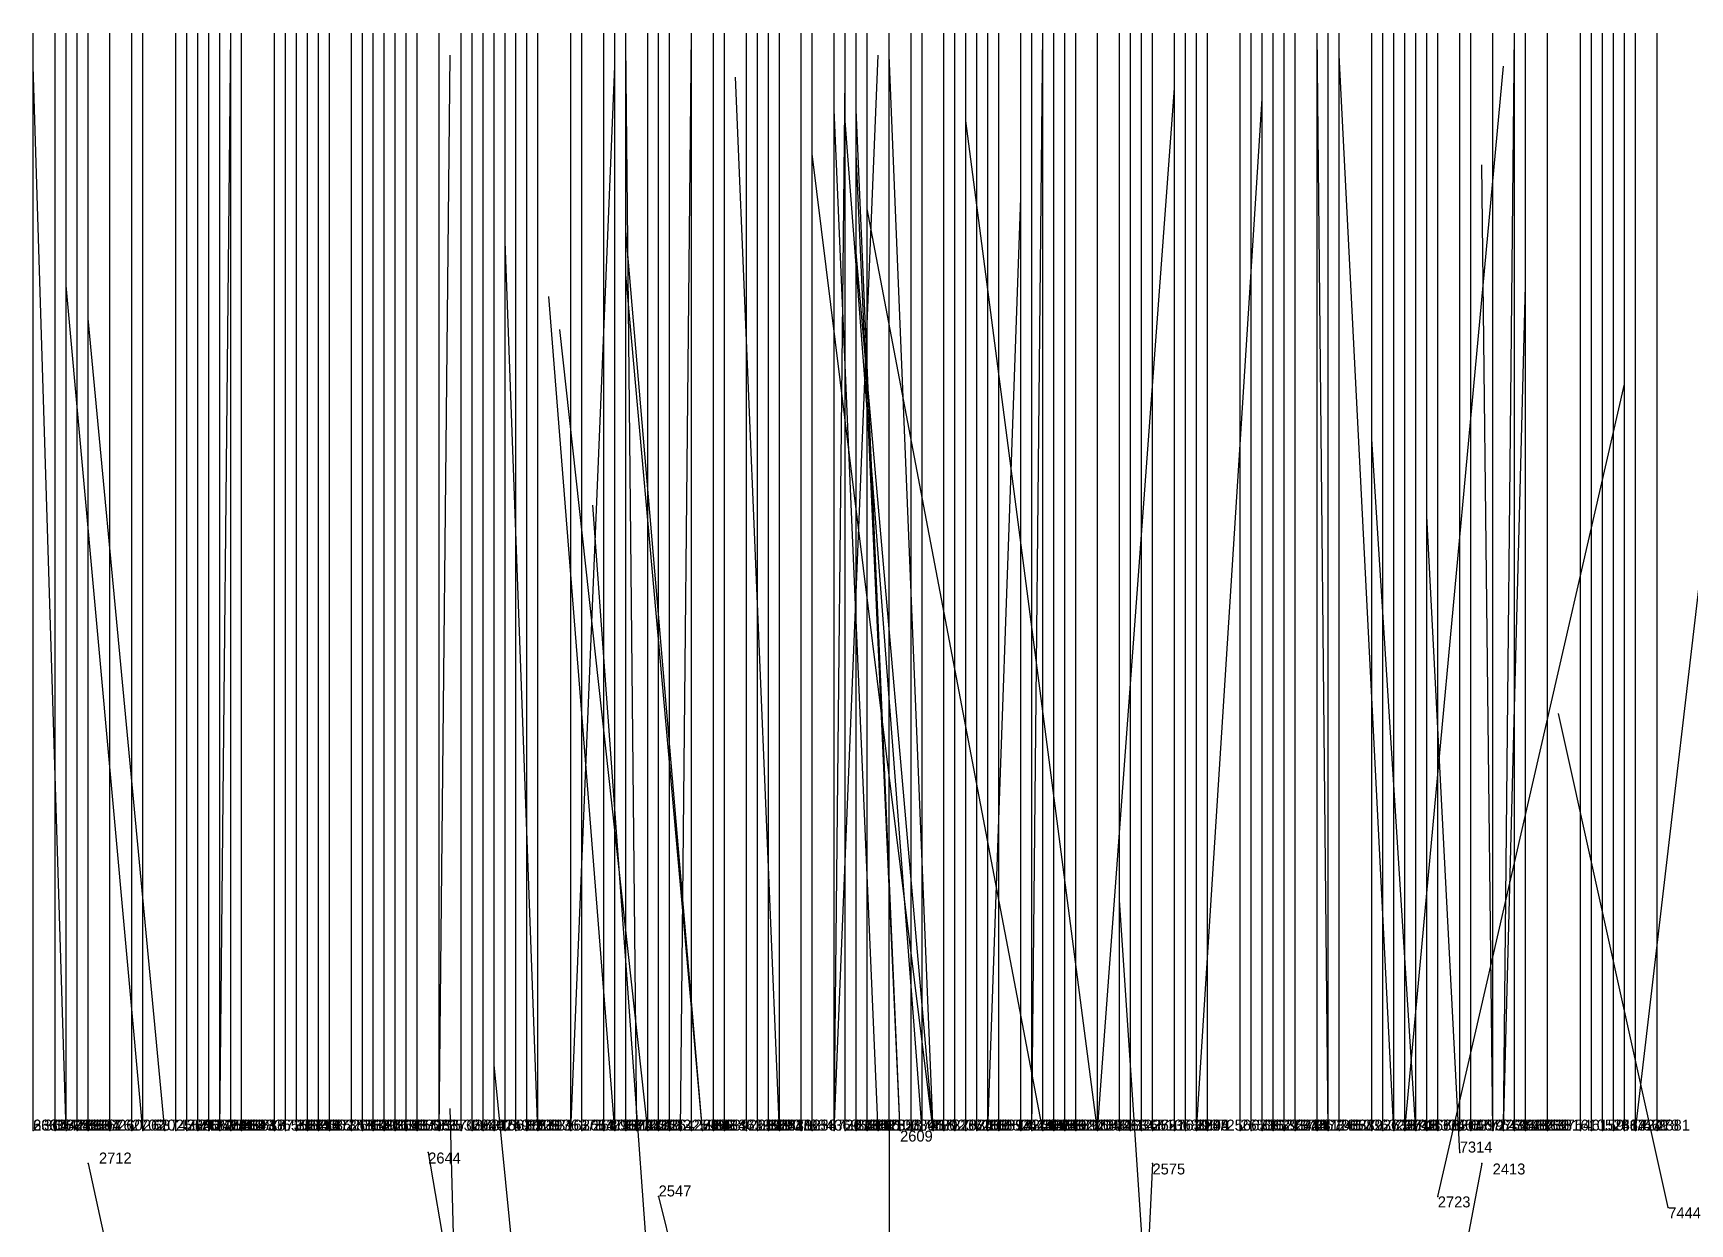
# Model space of a CAD drawing. Extents: x -0.07 to 1.1, y -0.07 to 1.1.
# Drawn here: x 0.627 to 0.778, y 0.9915 to 1.1 of the extents above; entities that cross this region are included whole.
import ezdxf

# ---------------------------------------------------------------- set-up
doc = ezdxf.new("R2010")
doc.units = 0
for name, color, linetype in [('Facilities', 3, 'CONTINUOUS'), ('Normals', 1, 'CONTINUOUS'), ('Source_points', 5, 'CONTINUOUS'), ('Text', 3, 'CONTINUOUS')]:
    doc.layers.add(name, color=color, linetype=linetype)

msp = doc.modelspace()

# ---------------------------------------------------------------- linework, layer by layer
at = {"layer": 'Facilities', "color": 3}
for p in [(0.627, 1, 0.447), (0.629, 1, 0.347), (0.629, 1, 0.305), (0.629, 1, 0.762), (0.63, 1, 0.147), (0.63, 1, 0.052), (0.63, 1, 0.655), (0.63, 1, 0.908), (0.631, 1, 0.794), (0.632, 1, 0.147), (0.632, 1, 0.336), (0.632, 1, 0.774), (0.634, 1, 0.902), (0.636, 1, 0.088), (0.637, 1, 0.019), (0.637, 1, 0.559), (0.639, 1, 0.02), (0.64, 1, 0.233), (0.64, 1, 0.812), (0.641, 1, 0.332), (0.641, 1, 0.76), (0.642, 1, 0.141), (0.642, 1, 0.719), (0.643, 1, 0.627), (0.644, 1, 0.232), (0.644, 1, 0.597), (0.644, 1, 0.914), (0.645, 1, 0.351), (0.645, 1, 0.615), (0.645, 1, 0.789), (0.646, 1, 0.353), (0.646, 1, 0.434), (0.646, 1, 0.586), (0.646, 1, 0.846), (0.649, 1, 0.301), (0.65, 1, 0.415), (0.65, 1, 0.872), (0.651, 1, 0.243), (0.651, 1, 0.215), (0.651, 1, 0.343), (0.651, 1, 0.47), (0.651, 1, 0.56), (0.651, 1, 0.769), (0.652, 1, 0.394), (0.653, 1, 0.102), (0.654, 1, 0.479), (0.654, 1, 0.888), (0.656, 1, 0.19), (0.656, 1, 0.379), (0.656, 1, 0.283), (0.657, 1, 0.721), (0.658, 1, 0.319), (0.658, 1, 0.356), (0.659, 1, 0.198), (0.659, 1, 0.122), (0.66, 1, 0.368), (0.661, 1, 0.304), (0.661, 1, 0.282), (0.661, 1, 0.512), (0.662, 1, 0.713), (0.662, 1, 0.822), (0.664, 1, 0.497), (0.664, 1, 0.941), (0.666, 1, 0.808), (0.667, 1, 0.056), (0.667, 1, 0.519), (0.668, 1, 0.644), (0.668, 1, 0.825), (0.669, 1, 0.823), (0.67, 1, 0.146), (0.671, 1, 0.414), (0.671, 1, 0.556), (0.672, 1, 0.51), (0.672, 1, 0.507), (0.673, 1, 0.372), (0.673, 1, 0.54), (0.673, 1, 0.996), (0.676, 1, 0.052), (0.676, 1, 0.543), (0.677, 1, 0.12), (0.677, 1, 0.28), (0.679, 1, 0.812), (0.68, 1, 0.009), (0.68, 1, 0.198), (0.68, 1, 0.754), (0.68, 1, 0.896), (0.681, 1, 0.249), (0.681, 1, 0.812), (0.682, 1, 0.924), (0.683, 1, 0.007), (0.683, 1, 0.196), (0.683, 1, 0.291), (0.684, 1, 0.119), (0.685, 1, 0.472), (0.686, 1, 0.078), (0.687, 1, 0.268), (0.687, 1, 0.611), (0.687, 1, 0.904), (0.688, 1, 0.018), (0.688, 1, 0.997), (0.689, 1, 0.493), (0.689, 1, 0.831), (0.69, 1, 0.533), (0.692, 1, 0.645), (0.692, 1, 0.722), (0.692, 1, 0.865), (0.693, 1, 0.023), (0.693, 1, 0.795), (0.694, 1, 0.085), (0.694, 1, 0.267), (0.694, 1, 0.778), (0.695, 1, 0.43), (0.695, 1, 0.954), (0.697, 1, 0.233), (0.697, 1, 0.812), (0.698, 1, 0.611), (0.7, 1, 0.038), (0.7, 1, 0.051), (0.7, 1, 0.394), (0.7, 1, 0.438), (0.701, 1, 0.146), (0.702, 1, 0.103), (0.702, 1, 0.477), (0.702, 1, 0.474), (0.702, 1, 0.281), (0.703, 1, 0.718), (0.703, 1, 0.585), (0.704, 1, 0.971), (0.705, 1, 0.159), (0.705, 1), (0.706, 1, 0.975), (0.706, 1, 0.981), (0.707, 1, 0.624), (0.708, 1, 0.977), (0.708, 1, 0.844), (0.709, 1, 0.991), (0.709, 1, 0.98), (0.709, 1, 0.936), (0.71, 1, 0.882), (0.711, 1, 0.335), (0.712, 1, 0.159), (0.712, 1, 0.316), (0.712, 1, 0.905), (0.713, 1, 0.34), (0.714, 1, 0.019), (0.714, 1, 0.547), (0.715, 1, 0.314), (0.715, 1, 0.285), (0.717, 1, 0.085), (0.717, 1, 0.393), (0.717, 1, 0.899), (0.717, 1, 0.895), (0.718, 1, 0.08), (0.718, 1, 0.23), (0.718, 1, 0.337), (0.719, 1, 0.099), (0.719, 1, 0.257), (0.719, 1, 0.567), (0.719, 1, 0.987), (0.719, 1, 0.822), (0.72, 1, 0.743), (0.721, 1, 0.352), (0.721, 1, 0.316), (0.722, 1, 0.135), (0.724, 1, 0.032), (0.724, 1, 0.622), (0.724, 1, 0.972), (0.726, 1, 0.754), (0.727, 1, 0.516), (0.728, 1, 0.456), (0.728, 1, 0.441), (0.728, 1, 0.364), (0.729, 1, 0.102), (0.731, 1, 0.289), (0.732, 1, 0.66), (0.732, 1, 0.77), (0.733, 1, 0.028), (0.733, 1, 0.501), (0.733, 1, 0.273), (0.734, 1, 0.841), (0.737, 1, 0.135), (0.738, 1, 0.65), (0.739, 1, 0.667), (0.74, 1, 0.115), (0.74, 1, 0.648), (0.741, 1, 0.242), (0.741, 1, 0.563), (0.742, 1, 0.133), (0.742, 1, 0.521), (0.742, 1, 0.878), (0.744, 1, 0.099), (0.745, 1, 0.087), (0.745, 1, 0.927), (0.746, 1, 0.162), (0.746, 1, 0.446), (0.746, 1, 0.556), (0.749, 1, 0.231), (0.749, 1, 0.4), (0.75, 1, 0.251), (0.75, 1, 0.308), (0.751, 1, 0.246), (0.751, 1, 0.946), (0.752, 1, 0.049), (0.752, 1, 0.428), (0.753, 1, 0.183), (0.753, 1, 0.317), (0.753, 1, 0.996), (0.754, 1, 0.462), (0.755, 1, 0.372), (0.755, 1, 0.776), (0.757, 1, 0.38), (0.757, 1, 0.435), (0.757, 1, 0.524), (0.758, 1, 0.796), (0.76, 1, 0.97), (0.76, 1, 0.857), (0.761, 1, 0.981), (0.761, 1, 0.921), (0.762, 1, 0.28), (0.763, 1, 0.255), (0.763, 1, 0.711), (0.763, 1, 0.591), (0.765, 1, 0.126), (0.765, 1, 0.464), (0.765, 1, 0.392), (0.768, 1, 0.724), (0.769, 1, 0.577), (0.77, 1, 0.086), (0.771, 1, 0.105), (0.771, 1, 0.78), (0.772, 1, 0.887), (0.773, 1, 0.01), (0.773, 1, 0.76), (0.775, 1, 0.089), (0.663, 0.998), (0.757, 0.998, 1), (0.632, 0.997), (0.729, 0.997), (0.759, 0.997), (0.684, 0.994), (0.755, 0.994), (0.776, 0.993, 1)]:
    msp.add_point(p, dxfattribs=at)
at = {"layer": 'Normals', "color": 1}
for p, q in [((0.627, 1, 0.447), (0.627, 1.1, 0.447)), ((0.629, 1, 0.347), (0.629, 1.1, 0.347)), ((0.629, 1, 0.305), (0.629, 1.1, 0.305)), ((0.629, 1, 0.762), (0.629, 1.1, 0.762)), ((0.63, 1, 0.147), (0.63, 1.1, 0.147)), ((0.63, 1, 0.655), (0.63, 1.1, 0.655)), ((0.63, 1, 0.908), (0.63, 1.1, 0.91)), ((0.631, 1, 0.794), (0.631, 1.1, 0.794)), ((0.632, 1, 0.147), (0.632, 1.1, 0.147)), ((0.632, 1, 0.336), (0.632, 1.1, 0.336)), ((0.632, 1, 0.774), (0.632, 1.1, 0.774)), ((0.634, 1, 0.902), (0.634, 1.1, 0.903)), ((0.636, 1, 0.088), (0.636, 1.1, 0.087)), ((0.637, 1, 0.559), (0.637, 1.1, 0.559)), ((0.64, 1, 0.233), (0.64, 1.1, 0.233)), ((0.64, 1, 0.812), (0.64, 1.1, 0.812)), ((0.641, 1, 0.332), (0.641, 1.1, 0.332)), ((0.641, 1, 0.76), (0.641, 1.1, 0.76)), ((0.642, 1, 0.141), (0.642, 1.1, 0.141)), ((0.642, 1, 0.719), (0.642, 1.1, 0.719)), ((0.643, 1, 0.627), (0.643, 1.1, 0.627)), ((0.644, 1, 0.232), (0.644, 1.1, 0.232)), ((0.644, 1, 0.597), (0.644, 1.1, 0.597)), ((0.644, 1, 0.914), (0.645, 1.1, 0.92)), ((0.645, 1, 0.351), (0.645, 1.1, 0.351)), ((0.645, 1, 0.615), (0.645, 1.1, 0.615)), ((0.645, 1, 0.789), (0.645, 1.1, 0.789)), ((0.646, 1, 0.353), (0.646, 1.1, 0.353)), ((0.646, 1, 0.434), (0.646, 1.1, 0.434)), ((0.646, 1, 0.586), (0.646, 1.1, 0.586)), ((0.646, 1, 0.846), (0.646, 1.1, 0.846)), ((0.649, 1, 0.301), (0.649, 1.1, 0.301)), ((0.65, 1, 0.415), (0.65, 1.1, 0.415)), ((0.65, 1, 0.872), (0.65, 1.1, 0.872)), ((0.651, 1, 0.243), (0.651, 1.1, 0.243)), ((0.651, 1, 0.215), (0.651, 1.1, 0.215)), ((0.651, 1, 0.343), (0.651, 1.1, 0.343)), ((0.651, 1, 0.47), (0.651, 1.1, 0.47)), ((0.651, 1, 0.56), (0.651, 1.1, 0.56)), ((0.651, 1, 0.769), (0.651, 1.1, 0.769)), ((0.652, 1, 0.394), (0.652, 1.1, 0.394)), ((0.653, 1, 0.102), (0.653, 1.1, 0.102)), ((0.654, 1, 0.479), (0.654, 1.1, 0.479)), ((0.654, 1, 0.888), (0.654, 1.1, 0.888)), ((0.656, 1, 0.19), (0.656, 1.1, 0.19)), ((0.656, 1, 0.379), (0.656, 1.1, 0.379)), ((0.656, 1, 0.283), (0.656, 1.1, 0.283)), ((0.657, 1, 0.721), (0.657, 1.1, 0.721)), ((0.658, 1, 0.319), (0.658, 1.1, 0.319)), ((0.658, 1, 0.356), (0.658, 1.1, 0.356)), ((0.659, 1, 0.198), (0.659, 1.1, 0.198)), ((0.659, 1, 0.122), (0.659, 1.1, 0.122)), ((0.66, 1, 0.368), (0.66, 1.1, 0.368)), ((0.661, 1, 0.304), (0.661, 1.1, 0.304)), ((0.661, 1, 0.282), (0.661, 1.1, 0.282)), ((0.661, 1, 0.512), (0.661, 1.1, 0.512)), ((0.662, 1, 0.713), (0.662, 1.1, 0.713)), ((0.662, 1, 0.822), (0.662, 1.1, 0.822)), ((0.664, 1, 0.497), (0.664, 1.1, 0.497)), ((0.666, 1, 0.808), (0.666, 1.1, 0.808)), ((0.667, 1, 0.519), (0.667, 1.1, 0.519)), ((0.668, 1, 0.644), (0.668, 1.1, 0.644)), ((0.668, 1, 0.825), (0.668, 1.1, 0.825)), ((0.669, 1, 0.823), (0.669, 1.1, 0.823)), ((0.67, 1, 0.146), (0.67, 1.1, 0.146)), ((0.671, 1, 0.414), (0.671, 1.1, 0.414)), ((0.671, 1, 0.556), (0.671, 1.1, 0.556)), ((0.672, 1, 0.51), (0.672, 1.1, 0.51)), ((0.672, 1, 0.507), (0.672, 1.1, 0.507)), ((0.673, 1, 0.372), (0.673, 1.1, 0.372)), ((0.673, 1, 0.54), (0.673, 1.1, 0.54)), ((0.676, 1, 0.543), (0.676, 1.1, 0.543)), ((0.677, 1, 0.12), (0.677, 1.1, 0.12)), ((0.677, 1, 0.28), (0.677, 1.1, 0.28)), ((0.679, 1, 0.812), (0.679, 1.1, 0.812)), ((0.68, 1, 0.198), (0.68, 1.1, 0.198)), ((0.68, 1, 0.754), (0.68, 1.1, 0.754)), ((0.68, 1, 0.896), (0.68, 1.1, 0.896)), ((0.681, 1, 0.249), (0.681, 1.1, 0.249)), ((0.681, 1, 0.812), (0.681, 1.1, 0.812)), ((0.683, 1, 0.196), (0.683, 1.1, 0.196)), ((0.683, 1, 0.291), (0.683, 1.1, 0.291)), ((0.684, 1, 0.119), (0.684, 1.1, 0.119)), ((0.685, 1, 0.472), (0.685, 1.1, 0.472)), ((0.686, 1, 0.078), (0.687, 1.1, 0.073)), ((0.687, 1, 0.268), (0.687, 1.1, 0.268)), ((0.687, 1, 0.611), (0.687, 1.1, 0.611)), ((0.687, 1, 0.904), (0.687, 1.1, 0.904)), ((0.689, 1, 0.493), (0.689, 1.1, 0.493)), ((0.689, 1, 0.831), (0.689, 1.1, 0.831)), ((0.69, 1, 0.533), (0.69, 1.1, 0.533)), ((0.692, 1, 0.645), (0.692, 1.1, 0.645)), ((0.692, 1, 0.722), (0.692, 1.1, 0.722)), ((0.692, 1, 0.865), (0.692, 1.1, 0.865)), ((0.693, 1, 0.795), (0.693, 1.1, 0.795)), ((0.694, 1, 0.085), (0.694, 1.1, 0.08)), ((0.694, 1, 0.267), (0.694, 1.1, 0.267)), ((0.694, 1, 0.778), (0.694, 1.1, 0.778)), ((0.695, 1, 0.43), (0.695, 1.1, 0.43)), ((0.697, 1, 0.233), (0.697, 1.1, 0.233)), ((0.697, 1, 0.812), (0.697, 1.1, 0.812)), ((0.698, 1, 0.611), (0.698, 1.1, 0.611)), ((0.7, 1, 0.394), (0.7, 1.1, 0.394)), ((0.7, 1, 0.438), (0.7, 1.1, 0.438)), ((0.701, 1, 0.146), (0.701, 1.1, 0.146)), ((0.702, 1, 0.103), (0.702, 1.1, 0.103)), ((0.702, 1, 0.477), (0.702, 1.1, 0.477)), ((0.702, 1, 0.474), (0.702, 1.1, 0.474)), ((0.702, 1, 0.281), (0.702, 1.1, 0.281)), ((0.703, 1, 0.718), (0.703, 1.1, 0.718)), ((0.703, 1, 0.585), (0.703, 1.1, 0.585)), ((0.705, 1, 0.159), (0.705, 1.1, 0.159)), ((0.707, 1, 0.624), (0.707, 1.1, 0.624)), ((0.708, 1, 0.844), (0.708, 1.1, 0.844)), ((0.71, 1, 0.882), (0.71, 1.1, 0.882)), ((0.711, 1, 0.335), (0.711, 1.1, 0.335)), ((0.712, 1, 0.159), (0.712, 1.1, 0.159)), ((0.712, 1, 0.316), (0.712, 1.1, 0.316)), ((0.712, 1, 0.905), (0.712, 1.1, 0.905)), ((0.713, 1, 0.34), (0.713, 1.1, 0.34)), ((0.714, 1, 0.547), (0.714, 1.1, 0.547)), ((0.715, 1, 0.314), (0.715, 1.1, 0.314)), ((0.715, 1, 0.285), (0.715, 1.1, 0.285)), ((0.717, 1, 0.085), (0.717, 1.1, 0.08)), ((0.717, 1, 0.393), (0.717, 1.1, 0.393)), ((0.717, 1, 0.899), (0.717, 1.1, 0.899)), ((0.717, 1, 0.895), (0.717, 1.1, 0.895)), ((0.718, 1, 0.08), (0.719, 1.1, 0.075)), ((0.718, 1, 0.23), (0.718, 1.1, 0.23)), ((0.718, 1, 0.337), (0.718, 1.1, 0.337)), ((0.719, 1, 0.099), (0.719, 1.1, 0.099)), ((0.719, 1, 0.257), (0.719, 1.1, 0.257)), ((0.719, 1, 0.567), (0.719, 1.1, 0.567)), ((0.719, 1, 0.822), (0.719, 1.1, 0.822)), ((0.72, 1, 0.743), (0.72, 1.1, 0.743)), ((0.721, 1, 0.352), (0.721, 1.1, 0.352)), ((0.721, 1, 0.316), (0.721, 1.1, 0.316)), ((0.722, 1, 0.135), (0.722, 1.1, 0.135)), ((0.724, 1, 0.622), (0.724, 1.1, 0.622)), ((0.726, 1, 0.754), (0.726, 1.1, 0.754)), ((0.727, 1, 0.516), (0.727, 1.1, 0.516)), ((0.728, 1, 0.456), (0.728, 1.1, 0.456)), ((0.728, 1, 0.441), (0.728, 1.1, 0.441)), ((0.728, 1, 0.364), (0.728, 1.1, 0.364)), ((0.729, 1, 0.102), (0.729, 1.1, 0.102)), ((0.731, 1, 0.289), (0.731, 1.1, 0.289)), ((0.732, 1, 0.66), (0.732, 1.1, 0.66)), ((0.732, 1, 0.77), (0.732, 1.1, 0.77)), ((0.733, 1, 0.501), (0.733, 1.1, 0.501)), ((0.733, 1, 0.273), (0.733, 1.1, 0.273)), ((0.734, 1, 0.841), (0.734, 1.1, 0.841)), ((0.737, 1, 0.135), (0.737, 1.1, 0.135)), ((0.738, 1, 0.65), (0.738, 1.1, 0.65)), ((0.739, 1, 0.667), (0.739, 1.1, 0.667)), ((0.74, 1, 0.115), (0.74, 1.1, 0.115)), ((0.74, 1, 0.648), (0.74, 1.1, 0.648)), ((0.741, 1, 0.242), (0.741, 1.1, 0.242)), ((0.741, 1, 0.563), (0.741, 1.1, 0.563)), ((0.742, 1, 0.133), (0.742, 1.1, 0.133)), ((0.742, 1, 0.521), (0.742, 1.1, 0.521)), ((0.742, 1, 0.878), (0.742, 1.1, 0.878)), ((0.744, 1, 0.099), (0.744, 1.1, 0.099)), ((0.745, 1, 0.927), (0.744, 1.1, 0.932)), ((0.745, 1, 0.087), (0.745, 1.1, 0.085)), ((0.746, 1, 0.162), (0.746, 1.1, 0.162)), ((0.746, 1, 0.446), (0.746, 1.1, 0.446)), ((0.746, 1, 0.556), (0.746, 1.1, 0.556)), ((0.749, 1, 0.231), (0.749, 1.1, 0.231)), ((0.749, 1, 0.4), (0.749, 1.1, 0.4)), ((0.75, 1, 0.251), (0.75, 1.1, 0.251)), ((0.75, 1, 0.308), (0.75, 1.1, 0.308)), ((0.751, 1, 0.246), (0.751, 1.1, 0.246)), ((0.752, 1, 0.428), (0.752, 1.1, 0.428)), ((0.753, 1, 0.183), (0.753, 1.1, 0.183)), ((0.753, 1, 0.317), (0.753, 1.1, 0.317)), ((0.754, 1, 0.462), (0.754, 1.1, 0.462)), ((0.755, 1, 0.372), (0.755, 1.1, 0.372)), ((0.755, 1, 0.776), (0.755, 1.1, 0.776)), ((0.757, 1, 0.38), (0.757, 1.1, 0.38)), ((0.757, 1, 0.435), (0.757, 1.1, 0.435)), ((0.757, 1, 0.524), (0.757, 1.1, 0.524)), ((0.758, 1, 0.796), (0.758, 1.1, 0.796)), ((0.76, 1, 0.857), (0.76, 1.1, 0.857)), ((0.761, 1, 0.921), (0.762, 1.1, 0.925)), ((0.762, 1, 0.28), (0.762, 1.1, 0.28)), ((0.763, 1, 0.255), (0.763, 1.1, 0.255)), ((0.763, 1, 0.711), (0.763, 1.1, 0.711)), ((0.763, 1, 0.591), (0.763, 1.1, 0.591)), ((0.765, 1, 0.126), (0.765, 1.1, 0.126)), ((0.765, 1, 0.464), (0.765, 1.1, 0.464)), ((0.765, 1, 0.392), (0.765, 1.1, 0.392)), ((0.768, 1, 0.724), (0.768, 1.1, 0.724)), ((0.769, 1, 0.577), (0.769, 1.1, 0.577)), ((0.77, 1, 0.086), (0.77, 1.1, 0.085)), ((0.771, 1, 0.105), (0.771, 1.1, 0.105)), ((0.771, 1, 0.78), (0.771, 1.1, 0.78)), ((0.772, 1, 0.887), (0.772, 1.1, 0.887)), ((0.773, 1, 0.76), (0.773, 1.1, 0.76)), ((0.775, 1, 0.089), (0.775, 1.1, 0.089)), ((0.664, 1, 0.941), (0.665, 1.098, 0.963)), ((0.667, 1, 0.056), (0.667, 1.099, 0.04)), ((0.682, 1, 0.924), (0.681, 1.099, 0.938)), ((0.7, 1, 0.051), (0.704, 1.098, 0.033)), ((0.709, 1, 0.936), (0.705, 1.098, 0.955)), ((0.751, 1, 0.946), (0.746, 1.098, 0.963)), ((0.63, 1, 0.052), (0.627, 1.097, 0.029)), ((0.676, 1, 0.052), (0.68, 1.097, 0.03)), ((0.752, 1, 0.049), (0.761, 1.097, 0.026)), ((0.695, 1, 0.954), (0.691, 1.096, 0.981)), ((0.7, 1, 0.038), (0.701, 1.096, 0.01)), ((0.724, 1, 0.032), (0.731, 1.095, 0.003)), ((0.733, 1, 0.028), (0.739, 1.094, -0.006)), ((0.693, 1, 0.023), (0.693, 1.092, -0.015)), ((0.704, 1, 0.971), (0.7, 1.093, 1.007)), ((0.708, 1, 0.977), (0.701, 1.092, 1.017)), ((0.706, 1, 0.975), (0.702, 1.093, 1.012)), ((0.724, 1, 0.972), (0.712, 1.092, 1.01)), ((0.709, 1, 0.98), (0.698, 1.089, 1.026)), ((0.706, 1, 0.981), (0.702, 1.089, 1.026)), ((0.76, 1, 0.97), (0.759, 1.088, 1.018)), ((0.719, 1, 0.987), (0.703, 1.084, 1.039)), ((0.714, 1, 0.019), (0.717, 1.085, -0.034)), ((0.673, 1, 0.996), (0.67, 1.081, 1.054)), ((0.688, 1, 0.997), (0.681, 1.082, 1.055)), ((0.709, 1, 0.991), (0.702, 1.08, 1.05)), ((0.688, 1, 0.018), (0.681, 1.078, -0.045)), ((0.637, 1, 0.019), (0.63, 1.077, -0.044)), ((0.761, 1, 0.981), (0.763, 1.077, 1.045)), ((0.773, 1, 0.01), (0.782, 1.077, -0.054)), ((0.68, 1, 0.009), (0.674, 1.076, -0.056)), ((0.639, 1, 0.02), (0.632, 1.074, -0.047)), ((0.683, 1, 0.007), (0.675, 1.073, -0.06)), ((0.755, 0.994), (0.772, 1.068, -0.065)), ((0.753, 1, 0.996), (0.749, 1.063, 1.073)), ((0.683, 0.988, 1), (0.678, 1.057, 1.072)), ((0.757, 0.998, 1), (0.754, 1.056, 1.081)), ((0.776, 0.993, 1), (0.766, 1.038, 1.089)), ((0.729, 0.976, 1), (0.726, 1.021, 1.089)), ((0.673, 0.966, 1), (0.669, 1.006, 1.091)), ((0.666, 0.964, 1), (0.665, 1.002, 1.092)), ((0.705, 1), (0.705, 0.932, 0.074)), ((0.663, 0.998), (0.672, 0.945, 0.084)), ((0.632, 0.997), (0.643, 0.947, 0.086)), ((0.729, 0.997), (0.726, 0.934, 0.078)), ((0.759, 0.997), (0.746, 0.928, 0.071)), ((0.684, 0.994), (0.696, 0.945, 0.086))]:
    msp.add_line(p, q, dxfattribs=at)
at = {"layer": 'Source_points', "color": 5}
for p in [(0.627, 1, 0.447), (0.629, 1, 0.347), (0.629, 1, 0.305), (0.629, 1, 0.762), (0.63, 1, 0.147), (0.63, 1, 0.052), (0.63, 1, 0.655), (0.63, 1, 0.908), (0.631, 1, 0.794), (0.632, 1, 0.147), (0.632, 1, 0.336), (0.632, 1, 0.774), (0.634, 1, 0.902), (0.636, 1, 0.088), (0.637, 1, 0.019), (0.637, 1, 0.559), (0.639, 1, 0.02), (0.64, 1, 0.233), (0.64, 1, 0.812), (0.641, 1, 0.332), (0.641, 1, 0.76), (0.642, 1, 0.141), (0.642, 1, 0.719), (0.643, 1, 0.627), (0.644, 1, 0.232), (0.644, 1, 0.597), (0.644, 1, 0.914), (0.645, 1, 0.351), (0.645, 1, 0.615), (0.645, 1, 0.789), (0.646, 1, 0.353), (0.646, 1, 0.434), (0.646, 1, 0.586), (0.646, 1, 0.846), (0.649, 1, 0.301), (0.65, 1, 0.415), (0.65, 1, 0.872), (0.651, 1, 0.243), (0.651, 1, 0.215), (0.651, 1, 0.343), (0.651, 1, 0.47), (0.651, 1, 0.56), (0.651, 1, 0.769), (0.652, 1, 0.394), (0.653, 1, 0.102), (0.654, 1, 0.479), (0.654, 1, 0.888), (0.656, 1, 0.19), (0.656, 1, 0.379), (0.656, 1, 0.283), (0.657, 1, 0.721), (0.658, 1, 0.319), (0.658, 1, 0.356), (0.659, 1, 0.198), (0.659, 1, 0.122), (0.66, 1, 0.368), (0.661, 1, 0.304), (0.661, 1, 0.282), (0.661, 1, 0.512), (0.662, 1, 0.713), (0.662, 1, 0.822), (0.664, 1, 0.497), (0.664, 1, 0.941), (0.666, 1, 0.808), (0.667, 1, 0.056), (0.667, 1, 0.519), (0.668, 1, 0.644), (0.668, 1, 0.825), (0.669, 1, 0.823), (0.67, 1, 0.146), (0.671, 1, 0.414), (0.671, 1, 0.556), (0.672, 1, 0.51), (0.672, 1, 0.507), (0.673, 1, 0.372), (0.673, 1, 0.54), (0.673, 1, 0.996), (0.676, 1, 0.052), (0.676, 1, 0.543), (0.677, 1, 0.12), (0.677, 1, 0.28), (0.679, 1, 0.812), (0.68, 1, 0.009), (0.68, 1, 0.198), (0.68, 1, 0.754), (0.68, 1, 0.896), (0.681, 1, 0.249), (0.681, 1, 0.812), (0.682, 1, 0.924), (0.683, 1, 0.007), (0.683, 1, 0.196), (0.683, 1, 0.291), (0.684, 1, 0.119), (0.685, 1, 0.472), (0.686, 1, 0.078), (0.687, 1, 0.268), (0.687, 1, 0.611), (0.687, 1, 0.904), (0.688, 1, 0.018), (0.688, 1, 0.997), (0.689, 1, 0.493), (0.689, 1, 0.831), (0.69, 1, 0.533), (0.692, 1, 0.645), (0.692, 1, 0.722), (0.692, 1, 0.865), (0.693, 1, 0.023), (0.693, 1, 0.795), (0.694, 1, 0.085), (0.694, 1, 0.267), (0.694, 1, 0.778), (0.695, 1, 0.43), (0.695, 1, 0.954), (0.697, 1, 0.233), (0.697, 1, 0.812), (0.698, 1, 0.611), (0.7, 1, 0.038), (0.7, 1, 0.051), (0.7, 1, 0.394), (0.7, 1, 0.438), (0.701, 1, 0.146), (0.702, 1, 0.103), (0.702, 1, 0.477), (0.702, 1, 0.474), (0.702, 1, 0.281), (0.703, 1, 0.718), (0.703, 1, 0.585), (0.704, 1, 0.971), (0.705, 1, 0.159), (0.705, 1), (0.706, 1, 0.975), (0.706, 1, 0.981), (0.707, 1, 0.624), (0.708, 1, 0.977), (0.708, 1, 0.844), (0.709, 1, 0.991), (0.709, 1, 0.98), (0.709, 1, 0.936), (0.71, 1, 0.882), (0.711, 1, 0.335), (0.712, 1, 0.159), (0.712, 1, 0.316), (0.712, 1, 0.905), (0.713, 1, 0.34), (0.714, 1, 0.019), (0.714, 1, 0.547), (0.715, 1, 0.314), (0.715, 1, 0.285), (0.717, 1, 0.085), (0.717, 1, 0.393), (0.717, 1, 0.899), (0.717, 1, 0.895), (0.718, 1, 0.08), (0.718, 1, 0.23), (0.718, 1, 0.337), (0.719, 1, 0.099), (0.719, 1, 0.257), (0.719, 1, 0.567), (0.719, 1, 0.987), (0.719, 1, 0.822), (0.72, 1, 0.743), (0.721, 1, 0.352), (0.721, 1, 0.316), (0.722, 1, 0.135), (0.724, 1, 0.032), (0.724, 1, 0.622), (0.724, 1, 0.972), (0.726, 1, 0.754), (0.727, 1, 0.516), (0.728, 1, 0.456), (0.728, 1, 0.441), (0.728, 1, 0.364), (0.729, 1, 0.102), (0.731, 1, 0.289), (0.732, 1, 0.66), (0.732, 1, 0.77), (0.733, 1, 0.028), (0.733, 1, 0.501), (0.733, 1, 0.273), (0.734, 1, 0.841), (0.737, 1, 0.135), (0.738, 1, 0.65), (0.739, 1, 0.667), (0.74, 1, 0.115), (0.74, 1, 0.648), (0.741, 1, 0.242), (0.741, 1, 0.563), (0.742, 1, 0.133), (0.742, 1, 0.521), (0.742, 1, 0.878), (0.744, 1, 0.099), (0.745, 1, 0.087), (0.745, 1, 0.927), (0.746, 1, 0.162), (0.746, 1, 0.446), (0.746, 1, 0.556), (0.749, 1, 0.231), (0.749, 1, 0.4), (0.75, 1, 0.251), (0.75, 1, 0.308), (0.751, 1, 0.246), (0.751, 1, 0.946), (0.752, 1, 0.049), (0.752, 1, 0.428), (0.753, 1, 0.183), (0.753, 1, 0.317), (0.753, 1, 0.996), (0.754, 1, 0.462), (0.755, 1, 0.372), (0.755, 1, 0.776), (0.757, 1, 0.38), (0.757, 1, 0.435), (0.757, 1, 0.524), (0.758, 1, 0.796), (0.76, 1, 0.97), (0.76, 1, 0.857), (0.761, 1, 0.981), (0.761, 1, 0.921), (0.762, 1, 0.28), (0.763, 1, 0.255), (0.763, 1, 0.711), (0.763, 1, 0.591), (0.765, 1, 0.126), (0.765, 1, 0.464), (0.765, 1, 0.392), (0.768, 1, 0.724), (0.769, 1, 0.577), (0.77, 1, 0.086), (0.771, 1, 0.105), (0.771, 1, 0.78), (0.772, 1, 0.887), (0.773, 1, 0.01), (0.773, 1, 0.76), (0.775, 1, 0.089), (0.663, 0.998), (0.757, 0.998, 1), (0.632, 0.997), (0.729, 0.997), (0.759, 0.997), (0.684, 0.994), (0.755, 0.994), (0.776, 0.993, 1)]:
    msp.add_point(p, dxfattribs=at)

# ---------------------------------------------------------------- texts
at = {"layer": 'Text', "color": 3}
for s, p in [('3667', (0.627, 1, 0.281)), ('2630', (0.627, 1, 0.151)), ('6331', (0.627, 1, 0.721)), ('3644', (0.628, 1, 0.447)), ('3675', (0.629, 1, 0.347)), ('3712', (0.63, 1, 0.305)), ('6383', (0.63, 1, 0.655)), ('7340', (0.63, 1, 0.762)), ('2692', (0.631, 1, 0.147)), ('2735', (0.631, 1, 0.052)), ('7366', (0.631, 1, 0.908)), ('3694', (0.632, 1, 0.336)), ('7307', (0.632, 1, 0.794)), ('7331', (0.632, 1, 0.774)), ('2676', (0.633, 1, 0.147)), ('7260', (0.634, 1, 0.902)), ('2702', (0.636, 1, 0.088)), ('2620', (0.637, 1, 0.019)), ('6374', (0.638, 1, 0.559)), ('2557', (0.64, 1, 0.02)), ('3685', (0.641, 1, 0.332)), ('2646', (0.641, 1, 0.233)), ('7360', (0.641, 1, 0.812)), ('2717', (0.642, 1, 0.141)), ('7424', (0.642, 1, 0.76)), ('6325', (0.643, 1, 0.719)), ('6354', (0.644, 1, 0.627)), ('6378', (0.644, 1, 0.597)), ('2682', (0.645, 1, 0.232)), ('6351', (0.645, 1, 0.615)), ('7361', (0.645, 1, 0.914)), ('7409', (0.645, 1, 0.789)), ('3698', (0.646, 1, 0.351)), ('6343', (0.646, 1, 0.586)), ('7347', (0.646, 1, 0.846)), ('3637', (0.647, 1, 0.353)), ('3718', (0.647, 1, 0.434)), ('3655', (0.649, 1, 0.301)), ('7306', (0.65, 1, 0.872)), ('3634', (0.651, 1, 0.415)), ('7283', (0.651, 1, 0.769)), ('3654', (0.652, 1, 0.343)), ('3720', (0.652, 1, 0.394)), ('3728', (0.652, 1, 0.47)), ('2633', (0.652, 1, 0.243)), ('2656', (0.652, 1, 0.215)), ('6322', (0.652, 1, 0.56)), ('2635', (0.653, 1, 0.102)), ('3627', (0.654, 1, 0.479)), ('7358', (0.655, 1, 0.888)), ('2683', (0.656, 1, 0.19)), ('3649', (0.657, 1, 0.379)), ('3690', (0.657, 1, 0.283)), ('3700', (0.658, 1, 0.319)), ('6370', (0.658, 1, 0.721)), ('3719', (0.659, 1, 0.356)), ('2665', (0.659, 1, 0.198)), ('3643', (0.66, 1, 0.368)), ('2690', (0.66, 1, 0.122)), ('3656', (0.661, 1, 0.304)), ('3723', (0.662, 1, 0.282)), ('6308', (0.662, 1, 0.512)), ('6336', (0.662, 1, 0.713)), ('7355', (0.663, 1, 0.822)), ('7353', (0.664, 1, 0.941)), ('3703', (0.665, 1, 0.497)), ('2640', (0.667, 1, 0.056)), ('6326', (0.667, 1, 0.519)), ('7284', (0.667, 1, 0.808)), ('6376', (0.668, 1, 0.644)), ('7315', (0.668, 1, 0.825)), ('2597', (0.67, 1, 0.146)), ('7401', (0.67, 1, 0.823)), ('6381', (0.671, 1, 0.556)), ('3729', (0.672, 1, 0.414)), ('6335', (0.672, 1, 0.51)), ('3713', (0.673, 1, 0.372)), ('6397', (0.673, 1, 0.507)), ('7313', (0.673, 1, 0.996)), ('6316', (0.674, 1, 0.54)), ('6375', (0.676, 1, 0.543)), ('3663', (0.677, 1, 0.28)), ('2654', (0.677, 1, 0.052)), ('2580', (0.678, 1, 0.12)), ('7296', (0.679, 1, 0.812)), ('7391', (0.68, 1, 0.896)), ('2670', (0.681, 1, 0.009)), ('2716', (0.681, 1, 0.198)), ('6372', (0.681, 1, 0.754)), ('2627', (0.682, 1, 0.249)), ('7280', (0.682, 1, 0.812)), ('7421', (0.682, 1, 0.924)), ('2699', (0.683, 1, 0.196)), ('3683', (0.684, 1, 0.291)), ('2632', (0.684, 1, 0.007)), ('3642', (0.685, 1, 0.472)), ('2542', (0.685, 1, 0.119)), ('2590', (0.687, 1, 0.078)), ('3682', (0.688, 1, 0.268)), ('2729', (0.688, 1, 0.018)), ('6402', (0.688, 1, 0.611)), ('7293', (0.688, 1, 0.904)), ('7299', (0.688, 1, 0.997)), ('3688', (0.689, 1, 0.493)), ('7434', (0.689, 1, 0.831)), ('6392', (0.69, 1, 0.533)), ('6398', (0.692, 1, 0.722)), ('7330', (0.692, 1, 0.865)), ('2598', (0.693, 1, 0.023)), ('6321', (0.693, 1, 0.645)), ('3670', (0.694, 1, 0.267)), ('7297', (0.694, 1, 0.795)), ('3630', (0.695, 1, 0.43)), ('2728', (0.695, 1, 0.085)), ('7341', (0.695, 1, 0.954)), ('7413', (0.695, 1, 0.778)), ('7384', (0.697, 1, 0.812)), ('2537', (0.698, 1, 0.233)), ('6367', (0.698, 1, 0.611)), ('3695', (0.7, 1, 0.438)), ('3673', (0.701, 1, 0.394)), ('2672', (0.701, 1, 0.038)), ('2710', (0.701, 1, 0.051)), ('3705', (0.702, 1, 0.477)), ('3710', (0.702, 1, 0.474)), ('3731', (0.702, 1, 0.281)), ('2554', (0.702, 1, 0.146)), ('2605', (0.703, 1, 0.103)), ('6380', (0.703, 1, 0.585)), ('6310', (0.704, 1, 0.718)), ('2551', (0.705, 1, 0.159)), ('7328', (0.705, 1, 0.971)), ('6341', (0.707, 1, 0.624)), ('7301', (0.707, 1, 0.975)), ('7395', (0.707, 1, 0.981)), ('7258', (0.708, 1, 0.977)), ('7415', (0.708, 1, 0.844)), ('7302', (0.709, 1, 0.98)), ('7275', (0.71, 1, 0.991)), ('7320', (0.71, 1, 0.882)), ('7378', (0.71, 1, 0.936)), ('3626', (0.712, 1, 0.316)), ('3715', (0.712, 1, 0.335)), ('3650', (0.713, 1, 0.34)), ('2669', (0.713, 1, 0.159)), ('7407', (0.713, 1, 0.905)), ('2685', (0.714, 1, 0.019)), ('3677', (0.715, 1, 0.314)), ('3693', (0.715, 1, 0.285)), ('6314', (0.715, 1, 0.547)), ('2544', (0.717, 1, 0.085)), ('7410', (0.717, 1, 0.899)), ('7423', (0.717, 1, 0.895)), ('3664', (0.718, 1, 0.393)), ('2571', (0.718, 1, 0.08)), ('3672', (0.719, 1, 0.337)), ('2662', (0.719, 1, 0.23)), ('7273', (0.719, 1, 0.987)), ('3709', (0.72, 1, 0.257)), ('2680', (0.72, 1, 0.099)), ('6306', (0.72, 1, 0.567)), ('7343', (0.72, 1, 0.822)), ('3629', (0.721, 1, 0.352)), ('6361', (0.721, 1, 0.743)), ('3716', (0.722, 1, 0.316)), ('2704', (0.723, 1, 0.135)), ('2694', (0.724, 1, 0.032)), ('7352', (0.724, 1, 0.972)), ('6318', (0.725, 1, 0.622)), ('6312', (0.726, 1, 0.754)), ('6347', (0.727, 1, 0.516)), ('3651', (0.728, 1, 0.456)), ('3691', (0.729, 1, 0.441)), ('3721', (0.729, 1, 0.364)), ('2587', (0.729, 1, 0.102)), ('3680', (0.731, 1, 0.289)), ('6396', (0.732, 1, 0.66)), ('3639', (0.733, 1, 0.501)), ('3704', (0.733, 1, 0.273)), ('2549', (0.733, 1, 0.028)), ('7285', (0.733, 1, 0.77)), ('7256', (0.735, 1, 0.841)), ('2650', (0.737, 1, 0.135)), ('6386', (0.738, 1, 0.65)), ('6358', (0.739, 1, 0.667)), ('6393', (0.74, 1, 0.648)), ('2737', (0.741, 1, 0.115)), ('2725', (0.742, 1, 0.242)), ('2731', (0.742, 1, 0.133)), ('6344', (0.742, 1, 0.521)), ('6410', (0.742, 1, 0.563)), ('7381', (0.743, 1, 0.878)), ('2679', (0.744, 1, 0.099)), ('7346', (0.745, 1, 0.927)), ('2617', (0.746, 1, 0.087)), ('2652', (0.746, 1, 0.162)), ('3679', (0.747, 1, 0.446)), ('6382', (0.747, 1, 0.556)), ('3632', (0.749, 1, 0.4)), ('3732', (0.75, 1, 0.308)), ('2631', (0.75, 1, 0.251)), ('2638', (0.75, 1, 0.231)), ('7379', (0.751, 1, 0.946)), ('3641', (0.752, 1, 0.428)), ('2612', (0.752, 1, 0.049)), ('2715', (0.752, 1, 0.246)), ('7433', (0.753, 1, 0.996)), ('3678', (0.754, 1, 0.462)), ('3686', (0.754, 1, 0.317)), ('2561', (0.754, 1, 0.183)), ('3657', (0.756, 1, 0.372)), ('7405', (0.756, 1, 0.776)), ('3646', (0.757, 1, 0.38)), ('3660', (0.757, 1, 0.435)), ('6399', (0.758, 1, 0.524)), ('7722', (0.759, 1, 0.796)), ('7643', (0.76, 1, 0.857)), ('7624', (0.761, 1, 0.921)), ('7511', (0.761, 1, 0.97)), ('3778', (0.762, 1, 0.28)), ('7540', (0.762, 1, 0.981)), ('6286', (0.763, 1, 0.591)), ('3756', (0.764, 1, 0.255)), ('6232', (0.764, 1, 0.711)), ('3751', (0.765, 1, 0.464)), ('2331', (0.765, 1, 0.126)), ('3754', (0.766, 1, 0.392)), ('6105', (0.768, 1, 0.724)), ('6159', (0.769, 1, 0.577)), ('2387', (0.771, 1, 0.105)), ('2513', (0.771, 1, 0.086)), ('7464', (0.771, 1, 0.78)), ('7479', (0.773, 1, 0.887)), ('7561', (0.773, 1, 0.76)), ('2478', (0.774, 1, 0.01)), ('2381', (0.775, 1, 0.089)), ('2609', (0.706, 0.999)), ('2712', (0.633, 0.997)), ('2644', (0.663, 0.997)), ('7314', (0.757, 0.998, 1)), ('2575', (0.729, 0.996)), ('2413', (0.76, 0.996)), ('2547', (0.684, 0.994)), ('2723', (0.755, 0.993)), ('7444', (0.776, 0.992, 1))]:
    msp.add_text(s, height=0.001, dxfattribs=at).set_placement(p)

doc.saveas('drawing.dxf')
